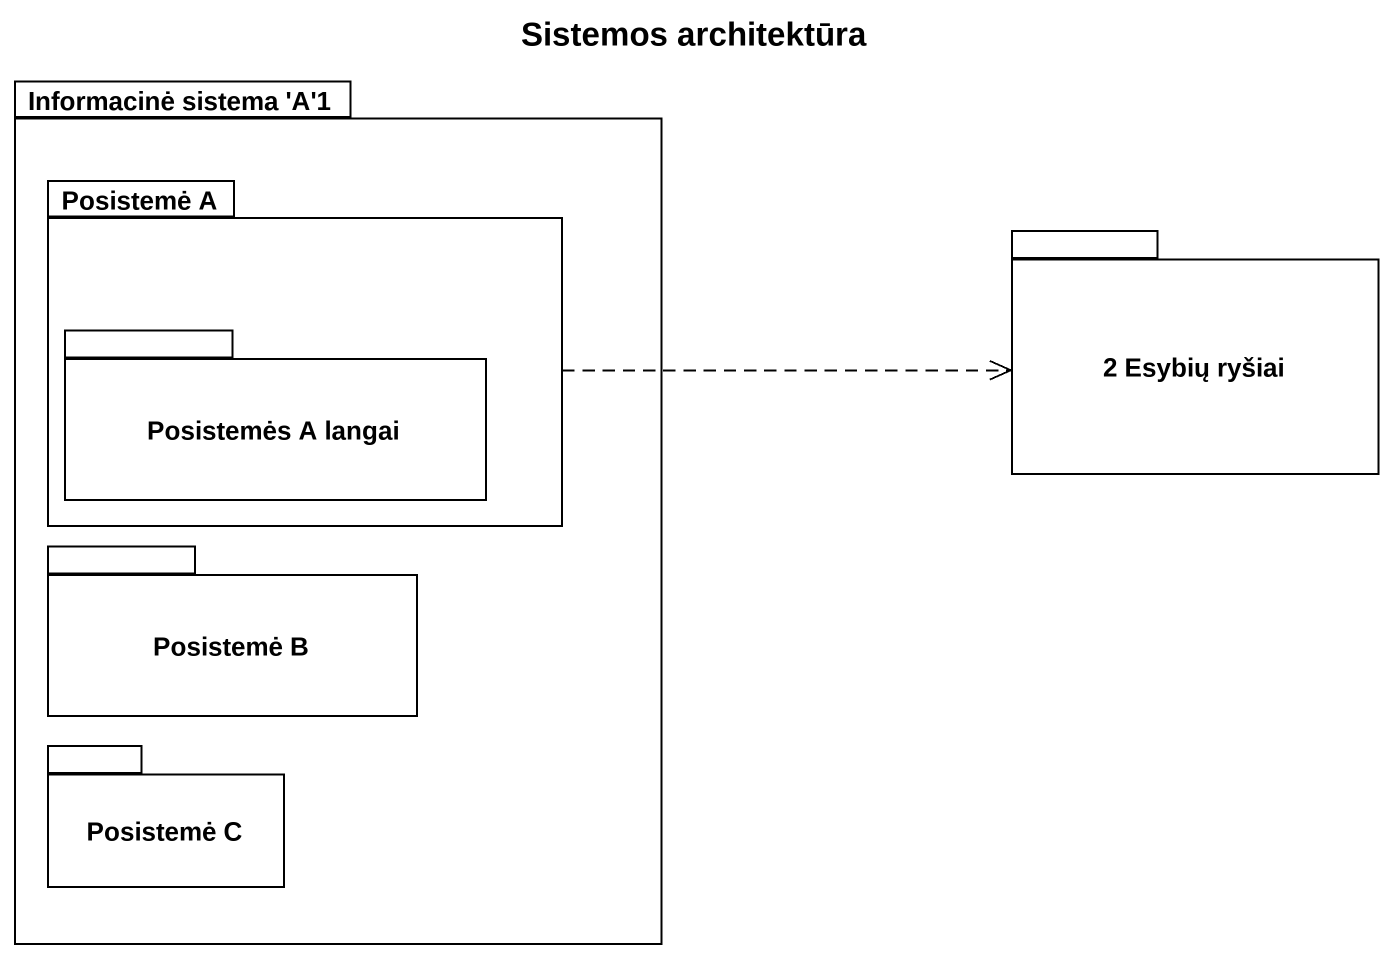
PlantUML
@startuml
title Sistemos architektūra
package "Informacinė sistema 'A'1" as Informacinė_sistema_A_1 {
  package "Posistemė A" as Posistemė_A {
    package "Posistemės A langai" as Posistemės_A_langai {
    }
  }
  package "Posistemė B" as Posistemė_B {
  }
  package "Posistemė C" as Posistemė_C {
  }
}
package "2 Esybių ryšiai" as p2_Esybių_ryšiai {
}
Posistemė_A .right.> p2_Esybių_ryšiai
@enduml
